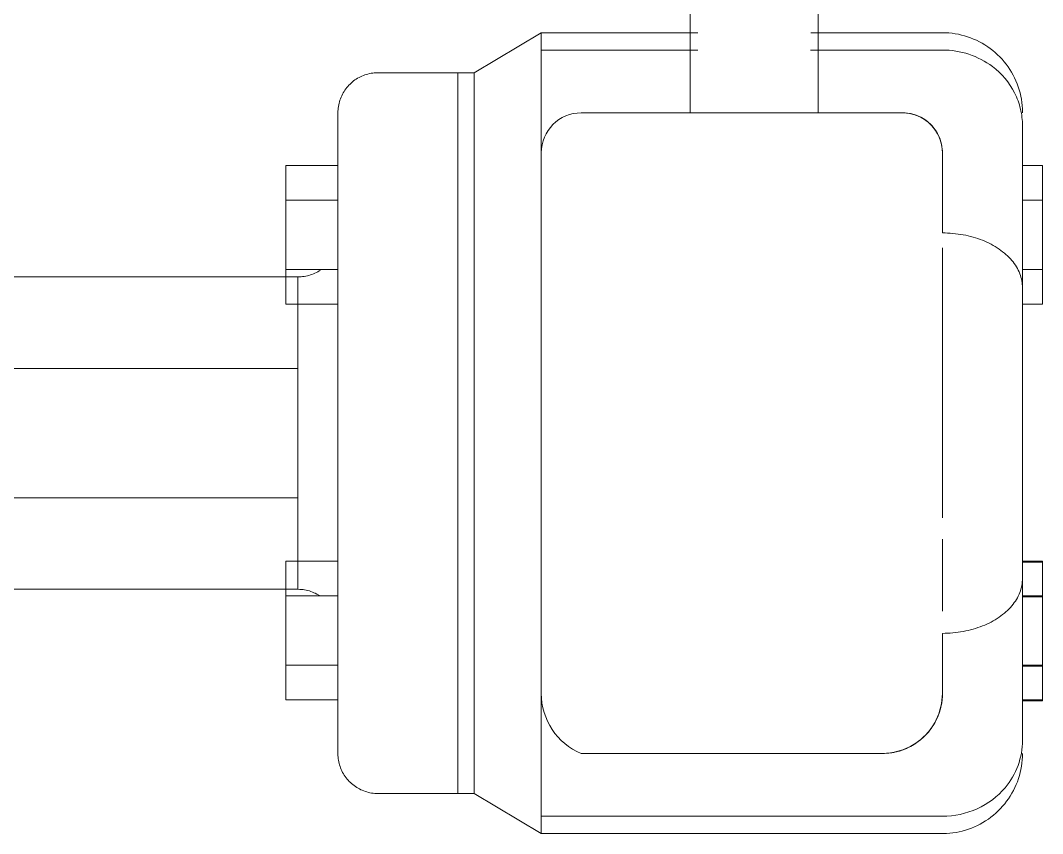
# Model space of a CAD drawing. Extents: x 0 to 160756, y 0 to 229247.
# Drawn here: x 54689.7 to 54817.3, y 73467.9 to 73569.5 of the extents above; entities that cross this region are included whole.
import ezdxf

# ---------------------------------------------------------------- set-up
doc = ezdxf.new("R2010")
doc.units = 0
doc.header["$LTSCALE"] = 10
doc.layers.add('XCM7P30CDA$0$M-PIPE--10', color=252, linetype='Continuous', lineweight=5)
doc.layers.add('XCM7P30CDA$0$細線-1', color=252, linetype='Continuous', lineweight=5)
doc.layers.add('XCM7P30CDA$0$U-CDA-PIPE', color=252, linetype='Continuous')

# ---------------------------------------------------------------- blocks, each defined once
blk = doc.blocks.new('XCM7P30CDA$0$Butterfly-Valve-150A-手輪 - 150A-V196-LB1 全區')
at = {"layer": 'XCM7P30CDA$0$M-PIPE--10'}
for p, q in [((24186.34, 166729.25), (24186.34, 166766.4)), ((24151.74, 166730.02), (24143.34, 166725.02)), ((24171.28, 166730.02), (24151.74, 166730.02)), ((24151.74, 166729.87), (24151.74, 166730.02)), ((24151.74, 166668.89), (24151.74, 166730.02)), ((24151.74, 166730.02), (24151.74, 166668.89)), ((24201.84, 166730.02), (24185.4, 166730.02)), ((24151.74, 166715.02), (24151.74, 166727.86)), ((24151.74, 166727.86), (24171.31, 166727.86)), ((24185.37, 166727.86), (24201.84, 166727.86)), ((24151.74, 166726.83), (24151.74, 166715.02)), ((24141.34, 166725.02), (24131.34, 166725.02)), ((24143.34, 166725.02), (24141.34, 166725.02)), ((24141.34, 166687.32), (24141.34, 166725.02)), ((24141.34, 166725.02), (24141.34, 166687.32)), ((24141.34, 166687.32), (24141.34, 166725.02)), ((24141.34, 166725.02), (24141.34, 166687.32)), ((24143.34, 166725.02), (24143.34, 166635.02)), ((24143.34, 166635.02), (24143.34, 166725.02)), ((24143.34, 166725.02), (24143.34, 166635.02)), ((24143.34, 166635.02), (24143.34, 166725.02)), ((24196.84, 166720.02), (24156.74, 166720.02)), ((24196.84, 166720.02), (24156.74, 166720.02)), ((24156.74, 166720.02), (24196.84, 166720.02)), ((24211.84, 166698.15), (24211.84, 166718.39)), ((24151.74, 166647.52), (24151.74, 166715.02)), ((24201.84, 166711.45), (24201.84, 166715.02)), ((24201.84, 166706.49), (24201.84, 166715.02)), ((24201.84, 166715.02), (24201.84, 166706.59)), ((24126.34, 166713.43), (24119.84, 166713.43)), ((24119.84, 166713.43), (24119.84, 166709.1)), ((24126.34, 166713.43), (24119.84, 166713.43)), ((24119.84, 166713.43), (24119.84, 166709.1)), ((24126.34, 166709.1), (24126.34, 166713.43)), ((24126.34, 166709.1), (24126.34, 166713.43)), ((24143.34, 166713.43), (24143.34, 166709.1)), ((24143.34, 166713.43), (24143.34, 166709.1)), ((24211.84, 166713.43), (24214.34, 166713.43)), ((24211.84, 166713.43), (24211.84, 166709.1)), ((24211.84, 166713.43), (24214.34, 166713.43)), ((24211.84, 166713.43), (24211.84, 166709.1)), ((24214.34, 166709.1), (24214.34, 166713.43)), ((24214.34, 166709.1), (24214.34, 166713.43)), ((24201.84, 166706.49), (24201.84, 166711.45)), ((24126.34, 166709.1), (24119.84, 166709.1)), ((24126.34, 166709.1), (24119.84, 166709.1)), ((24119.84, 166709.1), (24119.84, 166700.44)), ((24126.34, 166709.1), (24119.84, 166709.1)), ((24126.34, 166709.1), (24119.84, 166709.1)), ((24119.84, 166709.1), (24119.84, 166700.44)), ((24126.34, 166700.44), (24126.34, 166709.1)), ((24126.34, 166700.44), (24126.34, 166709.1)), ((24143.34, 166709.1), (24143.34, 166700.44)), ((24143.34, 166700.44), (24143.34, 166709.1)), ((24211.84, 166709.1), (24214.34, 166709.1)), ((24211.84, 166709.1), (24211.84, 166700.44)), ((24214.34, 166709.1), (24211.84, 166709.1)), ((24211.84, 166709.1), (24214.34, 166709.1)), ((24211.84, 166709.1), (24211.84, 166700.44)), ((24214.34, 166709.1), (24211.84, 166709.1)), ((24214.34, 166700.44), (24214.34, 166709.1)), ((24214.34, 166700.44), (24214.34, 166709.1)), ((24211.84, 166706.64), (24211.84, 166706.64)), ((24211.84, 166706.64), (24211.84, 166706.64)), ((24201.84, 166703.14), (24201.84, 166669.44)), ((24211.84, 166702.89), (24211.84, 166702.89)), ((24211.84, 166702.89), (24211.84, 166702.89)), ((24121.34, 166699.52), (24066.77, 166699.52)), ((24126.34, 166700.44), (24119.84, 166700.44)), ((24119.84, 166700.44), (24126.34, 166700.44)), ((24126.34, 166700.44), (24119.84, 166700.44)), ((24119.84, 166700.44), (24126.34, 166700.44)), ((24121.34, 166688.1), (24121.34, 166699.52)), ((24121.34, 166699.52), (24121.34, 166666.74)), ((24121.34, 166666.74), (24121.34, 166699.52)), ((24126.34, 166696.11), (24126.34, 166700.44)), ((24126.34, 166696.11), (24126.34, 166700.44)), ((24143.34, 166700.44), (24143.34, 166696.11)), ((24143.34, 166700.44), (24143.34, 166696.11)), ((24211.84, 166700.44), (24214.34, 166700.44)), ((24211.84, 166700.44), (24211.84, 166696.11)), ((24211.84, 166700.44), (24214.34, 166700.44)), ((24211.84, 166700.44), (24214.34, 166700.44)), ((24211.84, 166700.44), (24211.84, 166696.11)), ((24211.84, 166700.44), (24214.34, 166700.44)), ((24214.34, 166696.11), (24214.34, 166700.44)), ((24214.34, 166696.11), (24214.34, 166700.44)), ((24211.84, 166661.89), (24211.84, 166698.15)), ((24126.34, 166696.11), (24121.34, 166696.11)), ((24126.34, 166696.11), (24121.34, 166696.11)), ((24211.84, 166696.11), (24214.34, 166696.11)), ((24211.84, 166696.11), (24214.34, 166696.11)), ((24106.24, 166688.1), (24121.34, 166688.1)), ((24106.34, 166688.1), (24121.34, 166688.1)), ((24121.34, 166671.94), (24121.34, 166688.1)), ((24143.34, 166687.02), (24143.34, 166673.02)), ((24143.34, 166682.26), (24143.34, 166685.76)), ((24151.74, 166682.26), (24151.74, 166685.76)), ((24151.74, 166685.76), (24151.74, 166682.26)), ((24143.34, 166674.28), (24143.34, 166677.78)), ((24151.74, 166674.28), (24151.74, 166677.78)), ((24151.74, 166677.78), (24151.74, 166674.28)), ((24141.34, 166635.02), (24141.34, 166672.72)), ((24141.34, 166672.72), (24141.34, 166635.02)), ((24141.34, 166635.02), (24141.34, 166672.72)), ((24141.34, 166672.72), (24141.34, 166635.02)), ((24106.24, 166671.94), (24121.34, 166671.94)), ((24106.34, 166671.94), (24121.34, 166671.94)), ((24121.34, 166660.52), (24121.34, 166671.94)), ((24121.34, 166666.23), (24121.34, 166660.52)), ((24121.34, 166660.52), (24121.34, 166666.23)), ((24151.74, 166630.02), (24151.74, 166666.7)), ((24151.74, 166666.7), (24151.74, 166630.02)), ((24201.84, 166666.79), (24201.84, 166657.8)), ((24126.34, 166664.03), (24121.34, 166664.03)), ((24126.34, 166664.03), (24121.34, 166664.03)), ((24126.34, 166659.7), (24126.34, 166664.03)), ((24126.34, 166659.7), (24126.34, 166664.03)), ((24143.34, 166664.03), (24143.34, 166659.7)), ((24143.34, 166664.03), (24143.34, 166659.7)), ((24211.84, 166664.03), (24214.34, 166664.03)), ((24211.84, 166664.03), (24211.84, 166659.7)), ((24211.84, 166663.93), (24214.34, 166663.93)), ((24211.84, 166663.93), (24211.84, 166659.6)), ((24214.34, 166659.7), (24214.34, 166664.03)), ((24214.34, 166659.6), (24214.34, 166663.93)), ((24211.84, 166641.65), (24211.84, 166661.89)), ((24066.77, 166660.52), (24121.34, 166660.52)), ((24126.34, 166659.7), (24119.84, 166659.7)), ((24126.34, 166659.7), (24119.84, 166659.7)), ((24119.84, 166659.7), (24119.84, 166651.04)), ((24126.34, 166659.7), (24119.84, 166659.7)), ((24126.34, 166659.7), (24119.84, 166659.7)), ((24119.84, 166659.7), (24119.84, 166651.04)), ((24126.34, 166651.04), (24126.34, 166659.7)), ((24126.34, 166651.04), (24126.34, 166659.7)), ((24143.34, 166659.7), (24143.34, 166651.04)), ((24143.34, 166659.7), (24143.34, 166651.04)), ((24211.84, 166659.7), (24214.34, 166659.7)), ((24211.84, 166659.7), (24211.84, 166651.04)), ((24214.34, 166659.7), (24211.84, 166659.7)), ((24211.84, 166659.6), (24214.34, 166659.6)), ((24211.84, 166659.6), (24211.84, 166650.94)), ((24214.34, 166659.6), (24211.84, 166659.6)), ((24214.34, 166651.04), (24214.34, 166659.7)), ((24214.34, 166650.94), (24214.34, 166659.6)), ((24211.84, 166657.15), (24211.84, 166657.15)), ((24211.84, 166657.15), (24211.84, 166657.15)), ((24201.84, 166648.59), (24201.84, 166653.55)), ((24201.84, 166647.52), (24201.84, 166653.55)), ((24201.84, 166653.35), (24201.84, 166647.52)), ((24211.84, 166653.4), (24211.84, 166653.4)), ((24211.84, 166653.4), (24211.84, 166653.4)), ((24126.34, 166651.04), (24119.84, 166651.04)), ((24119.84, 166651.04), (24126.34, 166651.04)), ((24119.84, 166651.04), (24119.84, 166646.71)), ((24126.34, 166651.04), (24119.84, 166651.04)), ((24119.84, 166651.04), (24126.34, 166651.04)), ((24119.84, 166651.04), (24119.84, 166646.71)), ((24126.34, 166646.71), (24126.34, 166651.04)), ((24126.34, 166646.71), (24126.34, 166651.04)), ((24143.34, 166651.04), (24143.34, 166646.71)), ((24143.34, 166651.04), (24143.34, 166646.71)), ((24211.84, 166651.04), (24214.34, 166651.04)), ((24211.84, 166651.04), (24211.84, 166646.71)), ((24211.84, 166651.04), (24214.34, 166651.04)), ((24211.84, 166650.94), (24214.34, 166650.94)), ((24211.84, 166650.94), (24211.84, 166646.61)), ((24211.84, 166650.94), (24214.34, 166650.94)), ((24214.34, 166646.71), (24214.34, 166651.04)), ((24214.34, 166646.61), (24214.34, 166650.94)), ((24151.74, 166647.52), (24151.74, 166633.97)), ((24151.74, 166632.18), (24151.74, 166647.52)), ((24126.34, 166646.71), (24119.84, 166646.71)), ((24126.34, 166646.71), (24119.84, 166646.71)), ((24211.84, 166646.71), (24214.34, 166646.71)), ((24211.84, 166646.61), (24214.34, 166646.61)), ((24194.34, 166640.02), (24156.74, 166640.02)), ((24156.74, 166640.02), (24194.34, 166640.02)), ((24156.74, 166640.02), (24194.34, 166640.02)), ((24131.34, 166635.02), (24141.34, 166635.02)), ((24141.34, 166635.02), (24143.34, 166635.02)), ((24143.34, 166635.02), (24151.74, 166630.02)), ((24151.74, 166632.18), (24201.84, 166632.18)), ((24151.74, 166630.02), (24201.84, 166630.02))]:
    blk.add_line(p, q, dxfattribs=at)
at = {"layer": 'XCM7P30CDA$0$M-PIPE--10', "flags": 128}
for points in [[(24201.84, 166730.02), (24202.24, 166730.01), (24202.64, 166729.99), (24203.04, 166729.95), (24203.43, 166729.89), (24203.83, 166729.82), (24204.22, 166729.73), (24204.61, 166729.63), (24204.99, 166729.51), (24205.36, 166729.38), (24205.74, 166729.23), (24206.1, 166729.07), (24206.46, 166728.89), (24206.81, 166728.7), (24207.15, 166728.49), (24207.49, 166728.27), (24207.81, 166728.04), (24208.13, 166727.8), (24208.44, 166727.54), (24208.73, 166727.27), (24209.02, 166726.99), (24209.29, 166726.7), (24209.55, 166726.39), (24209.8, 166726.08), (24210.03, 166725.76), (24210.26, 166725.42), (24210.47, 166725.08), (24210.66, 166724.73), (24210.84, 166724.38), (24211.01, 166724.01), (24211.16, 166723.64), (24211.3, 166723.27), (24211.42, 166722.89), (24211.53, 166722.5), (24211.62, 166722.11), (24211.7, 166721.72), (24211.76, 166721.32), (24211.8, 166720.93), (24211.83, 166720.53), (24211.84, 166720.13), (24211.84, 166720.02)], [(24126.34, 166720.02), (24126.35, 166720.22), (24126.36, 166720.42), (24126.38, 166720.62), (24126.41, 166720.82), (24126.44, 166721.01), (24126.49, 166721.21), (24126.54, 166721.4), (24126.6, 166721.59), (24126.66, 166721.78), (24126.74, 166721.97), (24126.82, 166722.15), (24126.91, 166722.33), (24127, 166722.51), (24127.11, 166722.68), (24127.22, 166722.84), (24127.33, 166723.01), (24127.45, 166723.16), (24127.58, 166723.32), (24127.72, 166723.47), (24127.86, 166723.61), (24128, 166723.74), (24128.16, 166723.87), (24128.31, 166724), (24128.47, 166724.12), (24128.64, 166724.23), (24128.81, 166724.33), (24128.99, 166724.43), (24129.16, 166724.52), (24129.35, 166724.6), (24129.53, 166724.68), (24129.72, 166724.75), (24129.91, 166724.81), (24130.1, 166724.86), (24130.3, 166724.91), (24130.49, 166724.95), (24130.69, 166724.98), (24130.89, 166725), (24131.09, 166725.01), (24131.29, 166725.02), (24131.34, 166725.02)], [(24126.34, 166720.02), (24126.34, 166719.99), (24126.34, 166719.89), (24126.34, 166719.73), (24126.34, 166719.51), (24126.34, 166719.22), (24126.34, 166718.87), (24126.34, 166718.46), (24126.34, 166717.99), (24126.34, 166717.46), (24126.34, 166716.86), (24126.34, 166716.21), (24126.34, 166715.5), (24126.34, 166714.73), (24126.34, 166713.91), (24126.34, 166713.03), (24126.34, 166712.1), (24126.34, 166711.12), (24126.34, 166710.09), (24126.34, 166709.01)], [(24126.34, 166709.52), (24126.34, 166710.57), (24126.34, 166711.58), (24126.34, 166712.54), (24126.34, 166713.44), (24126.34, 166714.3), (24126.34, 166715.09), (24126.34, 166715.83), (24126.34, 166716.52), (24126.34, 166717.14), (24126.34, 166717.71), (24126.34, 166718.22), (24126.34, 166718.66), (24126.34, 166719.04), (24126.34, 166719.36), (24126.34, 166719.62), (24126.34, 166719.81), (24126.34, 166719.94), (24126.34, 166720.01), (24126.34, 166720.02)], [(24197.71, 166719.94), (24198.55, 166719.72), (24199.34, 166719.35), (24200.06, 166718.85), (24200.67, 166718.23), (24201.17, 166717.52), (24201.54, 166716.73), (24201.77, 166715.89)], [(24126.34, 166659.77), (24126.34, 166661.17), (24126.34, 166662.59), (24126.34, 166664.05), (24126.34, 166665.53), (24126.34, 166667.03), (24126.34, 166668.55), (24126.34, 166670.09), (24126.34, 166671.65), (24126.34, 166673.22), (24126.34, 166674.8), (24126.34, 166676.39), (24126.34, 166677.99), (24126.34, 166679.59), (24126.34, 166681.19), (24126.34, 166682.79), (24126.34, 166684.38), (24126.34, 166685.97), (24126.34, 166687.54), (24126.34, 166689.11), (24126.34, 166690.66), (24126.34, 166692.19), (24126.34, 166693.71), (24126.34, 166695.2), (24126.34, 166696.67), (24126.34, 166698.11), (24126.34, 166699.52), (24126.34, 166700.9)], [(24121.34, 166699.52), (24121.54, 166699.52), (24121.74, 166699.54), (24121.94, 166699.56), (24122.14, 166699.58), (24122.34, 166699.62), (24122.53, 166699.66), (24122.72, 166699.72), (24122.91, 166699.77), (24123.1, 166699.84), (24123.29, 166699.92), (24123.47, 166700), (24123.65, 166700.09), (24123.83, 166700.18), (24124, 166700.28), (24124.16, 166700.39)], [(24126.34, 166700.27), (24126.34, 166698.87), (24126.34, 166697.45), (24126.34, 166695.99), (24126.34, 166694.52), (24126.34, 166693.01), (24126.34, 166691.49), (24126.34, 166689.95), (24126.34, 166688.39), (24126.34, 166686.82), (24126.34, 166685.24), (24126.34, 166683.65), (24126.34, 166682.05), (24126.34, 166680.45), (24126.34, 166678.85), (24126.34, 166677.25), (24126.34, 166675.66), (24126.34, 166674.07), (24126.34, 166672.5), (24126.34, 166670.93), (24126.34, 166669.38), (24126.34, 166667.85), (24126.34, 166666.33), (24126.34, 166664.84), (24126.34, 166663.37), (24126.34, 166661.93), (24126.34, 166660.52), (24126.34, 166659.14)], [(24124.04, 166659.73), (24123.87, 166659.83), (24123.7, 166659.93), (24123.52, 166660.02), (24123.34, 166660.1), (24123.15, 166660.18), (24122.97, 166660.25), (24122.78, 166660.31), (24122.58, 166660.36), (24122.39, 166660.41), (24122.19, 166660.45), (24121.99, 166660.48), (24121.8, 166660.5), (24121.6, 166660.51), (24121.4, 166660.52)], [(24126.34, 166640.02), (24126.34, 166640.05), (24126.34, 166640.15), (24126.34, 166640.31), (24126.34, 166640.53), (24126.34, 166640.82), (24126.34, 166641.17), (24126.34, 166641.58), (24126.34, 166642.05), (24126.34, 166642.58), (24126.34, 166643.18), (24126.34, 166643.83), (24126.34, 166644.54), (24126.34, 166645.31), (24126.34, 166646.13), (24126.34, 166647.01), (24126.34, 166647.94), (24126.34, 166648.92), (24126.34, 166649.95), (24126.34, 166651.03)], [(24126.34, 166650.52), (24126.34, 166649.47), (24126.34, 166648.46), (24126.34, 166647.5), (24126.34, 166646.6), (24126.34, 166645.75), (24126.34, 166644.95), (24126.34, 166644.21), (24126.34, 166643.52), (24126.34, 166642.9), (24126.34, 166642.33), (24126.34, 166641.83), (24126.34, 166641.38), (24126.34, 166641), (24126.34, 166640.68), (24126.34, 166640.42), (24126.34, 166640.23), (24126.34, 166640.1), (24126.34, 166640.03), (24126.34, 166640.02)], [(24201.84, 166647.52), (24201.73, 166646.22), (24201.39, 166644.96), (24200.84, 166643.77), (24200.09, 166642.7), (24199.16, 166641.78), (24198.09, 166641.03), (24196.91, 166640.47), (24195.64, 166640.13)], [(24131.34, 166635.02), (24131.14, 166635.02), (24130.94, 166635.04), (24130.74, 166635.06), (24130.55, 166635.08), (24130.35, 166635.12), (24130.15, 166635.16), (24129.96, 166635.22), (24129.77, 166635.27), (24129.58, 166635.34), (24129.39, 166635.42), (24129.21, 166635.5), (24129.03, 166635.59), (24128.86, 166635.68), (24128.69, 166635.78), (24128.52, 166635.89), (24128.36, 166636.01), (24128.2, 166636.13), (24128.04, 166636.26), (24127.9, 166636.4), (24127.75, 166636.54), (24127.62, 166636.68), (24127.49, 166636.83), (24127.36, 166636.99), (24127.25, 166637.15), (24127.13, 166637.32), (24127.03, 166637.49), (24126.93, 166637.66), (24126.84, 166637.84), (24126.76, 166638.02), (24126.68, 166638.21), (24126.61, 166638.4), (24126.55, 166638.59), (24126.5, 166638.78), (24126.45, 166638.97), (24126.41, 166639.17), (24126.38, 166639.37), (24126.36, 166639.57), (24126.35, 166639.77), (24126.34, 166639.97), (24126.34, 166640.02)], [(24211.84, 166640.02), (24211.83, 166639.62), (24211.81, 166639.22), (24211.77, 166638.82), (24211.71, 166638.43), (24211.64, 166638.03), (24211.56, 166637.64), (24211.45, 166637.26), (24211.33, 166636.88), (24211.2, 166636.5), (24211.05, 166636.13), (24210.89, 166635.76), (24210.71, 166635.4), (24210.52, 166635.05), (24210.31, 166634.71), (24210.1, 166634.37), (24209.86, 166634.05), (24209.62, 166633.73), (24209.36, 166633.43), (24209.09, 166633.13), (24208.81, 166632.85), (24208.52, 166632.57), (24208.21, 166632.31), (24207.9, 166632.06), (24207.58, 166631.83), (24207.24, 166631.61), (24206.9, 166631.4), (24206.56, 166631.2), (24206.2, 166631.02), (24205.84, 166630.85), (24205.47, 166630.7), (24205.09, 166630.56), (24204.71, 166630.44), (24204.32, 166630.33), (24203.93, 166630.24), (24203.54, 166630.17), (24203.15, 166630.11), (24202.75, 166630.06), (24202.35, 166630.03), (24201.95, 166630.02), (24201.84, 166630.02)]]:
    blk.add_lwpolyline(points, dxfattribs=at)
at = {"layer": 'XCM7P30CDA$0$M-PIPE--10'}
for centre, radius, start, end in [((24196.84, 166715.02), 5, 0, 75), ((24194.34, 166647.52), 7.5, 270, 0)]:
    blk.add_arc(centre, radius, start, end, dxfattribs=at)
for points, knots in [([(24211.84, 166718.39), (24211.84, 166719.1), (24211.67, 166720.51), (24210.68, 166723.21), (24208.53, 166725.76), (24205.21, 166727.5), (24202.96, 166727.86), (24201.84, 166727.86)], [0, 0, 0, 0, 0.142857, 0.285714, 0.571429, 0.785714, 1, 1, 1, 1]), ([(24201.84, 166715.02), (24201.84, 166715.7), (24201.64, 166716.68), (24201.12, 166717.64), (24200.82, 166718.06), (24200.65, 166718.26), (24200.48, 166718.46), (24200.25, 166718.68), (24199.98, 166718.92), (24199.69, 166719.14), (24199.44, 166719.3), (24199.18, 166719.44), (24198.83, 166719.62), (24198.45, 166719.76), (24198.22, 166719.83), (24198.14, 166719.85)], [0, 0, 0, 0, 0.2857143, 0.4285714, 0.4642857, 0.5, 0.5357143, 0.5714286, 0.625, 0.6785714, 0.7053571, 0.7321429, 0.7857143, 0.8392857, 0.8660714, 0.8660714, 0.8660714, 0.8660714]), ([(24211.84, 166698.15), (24211.84, 166698.76), (24211.67, 166699.65), (24211.11, 166700.79), (24210.72, 166701.33), (24210.5, 166701.59)], [0, 0, 0, 0, 0.1666667, 0.25, 0.3333333, 0.3333333, 0.3333333, 0.3333333]), ([(24211.84, 166661.89), (24211.84, 166661.3), (24211.67, 166660.39), (24211.11, 166659.25), (24210.72, 166658.72), (24210.5, 166658.46)], [0, 0, 0, 0, 0.1666667, 0.25, 0.3333333, 0.3333333, 0.3333333, 0.3333333]), ([(24194.34, 166640.02), (24194.7, 166640.03), (24195.23, 166640.07), (24195.89, 166640.18), (24196.36, 166640.29), (24196.82, 166640.43), (24197.26, 166640.61), (24197.61, 166640.77), (24197.88, 166640.91), (24198.07, 166641.01), (24198.26, 166641.12), (24198.5, 166641.28), (24198.79, 166641.48), (24199.12, 166641.74), (24199.43, 166642.01), (24199.72, 166642.29), (24200.08, 166642.68), (24200.64, 166643.4), (24201.27, 166644.51), (24201.73, 166645.97), (24201.84, 166646.99), (24201.84, 166647.52)], [0, 0, 0, 0, 0.071429, 0.107143, 0.142857, 0.178571, 0.214286, 0.25, 0.267857, 0.285714, 0.303571, 0.321429, 0.357143, 0.392857, 0.428571, 0.464286, 0.5, 0.571429, 0.714286, 0.857143, 1, 1, 1, 1]), ([(24201.84, 166632.18), (24203.34, 166632.18), (24206.33, 166632.83), (24209.63, 166635.32), (24211.46, 166638.47), (24211.84, 166640.59), (24211.84, 166641.65)], [0, 0, 0, 0, 0.285714, 0.571429, 0.785714, 1, 1, 1, 1])]:
    blk.add_open_spline(points, degree=3, knots=knots, dxfattribs=at)
at = {"layer": 'XCM7P30CDA$0$細線-1'}
for p, q in [((24170.34, 166731.53), (24170.34, 166720.02)), ((24186.34, 166720.02), (24186.34, 166729.2)), ((24200.06, 166718.85), (24200.67, 166718.23)), ((24201.84, 166705.02), (24201.84, 166706.44)), ((24201.84, 166705.02), (24201.84, 166706.44)), ((24119.84, 166700.44), (24119.84, 166696.11)), ((24121.29, 166696.11), (24119.84, 166696.11)), ((24084.49, 166688.1), (24106.19, 166688.1)), ((24141.34, 166672.77), (24141.34, 166687.27)), ((24141.34, 166672.77), (24141.34, 166687.27)), ((24084.49, 166671.94), (24106.19, 166671.94)), ((24121.29, 166664.03), (24119.84, 166664.03)), ((24119.84, 166664.03), (24119.84, 166659.7)), ((24201.84, 166653.6), (24201.84, 166655.02)), ((24201.84, 166653.6), (24201.84, 166655.02))]:
    blk.add_line(p, q, dxfattribs=at)
at = {"layer": 'XCM7P30CDA$0$細線-1', "flags": 128}
for points in [[(24201.84, 166730.02), (24202.24, 166730.01), (24202.64, 166729.99), (24203.04, 166729.95), (24203.43, 166729.89), (24203.83, 166729.82), (24204.22, 166729.73), (24204.61, 166729.63), (24204.99, 166729.51), (24205.36, 166729.38), (24205.74, 166729.23), (24206.1, 166729.07), (24206.46, 166728.89), (24206.81, 166728.7), (24207.15, 166728.49), (24207.49, 166728.27), (24207.81, 166728.04), (24208.13, 166727.8), (24208.44, 166727.54), (24208.73, 166727.27), (24209.02, 166726.99), (24209.29, 166726.7), (24209.55, 166726.39), (24209.8, 166726.08), (24210.03, 166725.76), (24210.26, 166725.42), (24210.47, 166725.08), (24210.66, 166724.73), (24210.84, 166724.38), (24211.01, 166724.01), (24211.16, 166723.64), (24211.3, 166723.27), (24211.42, 166722.89), (24211.53, 166722.5), (24211.62, 166722.11), (24211.7, 166721.72), (24211.76, 166721.32), (24211.8, 166720.93), (24211.83, 166720.53), (24211.84, 166720.13), (24211.84, 166720.02)], [(24126.34, 166720.02), (24126.35, 166720.22), (24126.36, 166720.42), (24126.38, 166720.62), (24126.41, 166720.82), (24126.44, 166721.01), (24126.49, 166721.21), (24126.54, 166721.4), (24126.6, 166721.59), (24126.66, 166721.78), (24126.74, 166721.97), (24126.82, 166722.15), (24126.91, 166722.33), (24127, 166722.51), (24127.11, 166722.68), (24127.22, 166722.84), (24127.33, 166723.01), (24127.45, 166723.16), (24127.58, 166723.32), (24127.72, 166723.47), (24127.86, 166723.61), (24128, 166723.74), (24128.16, 166723.87), (24128.31, 166724), (24128.47, 166724.12), (24128.64, 166724.23), (24128.81, 166724.33), (24128.99, 166724.43), (24129.16, 166724.52), (24129.35, 166724.6), (24129.53, 166724.68), (24129.72, 166724.75), (24129.91, 166724.81), (24130.1, 166724.86), (24130.3, 166724.91), (24130.49, 166724.95), (24130.69, 166724.98), (24130.89, 166725), (24131.09, 166725.01), (24131.29, 166725.02)], [(24126.34, 166720.02), (24126.34, 166719.99), (24126.34, 166719.89), (24126.34, 166719.73), (24126.34, 166719.51), (24126.34, 166719.22), (24126.34, 166718.87), (24126.34, 166718.46), (24126.34, 166717.99), (24126.34, 166717.46), (24126.34, 166716.86)], [(24126.34, 166716.89), (24126.34, 166717.14), (24126.34, 166717.71), (24126.34, 166718.22), (24126.34, 166718.66), (24126.34, 166719.04), (24126.34, 166719.36), (24126.34, 166719.62), (24126.34, 166719.81), (24126.34, 166719.94), (24126.34, 166720.01), (24126.34, 166720.02)], [(24121.34, 166699.52), (24121.54, 166699.52), (24121.74, 166699.54), (24121.94, 166699.56), (24122.14, 166699.58), (24122.34, 166699.62), (24122.53, 166699.66), (24122.72, 166699.72), (24122.91, 166699.77), (24123.1, 166699.84), (24123.29, 166699.92), (24123.47, 166700), (24123.65, 166700.09), (24123.83, 166700.18), (24124, 166700.28), (24124.16, 166700.39)], [(24124.04, 166659.73), (24123.87, 166659.83), (24123.7, 166659.93), (24123.52, 166660.02), (24123.34, 166660.1), (24123.15, 166660.18), (24122.97, 166660.25), (24122.78, 166660.31), (24122.58, 166660.36), (24122.39, 166660.41), (24122.19, 166660.45), (24121.99, 166660.48), (24121.8, 166660.5), (24121.6, 166660.51), (24121.4, 166660.52)], [(24126.34, 166643.52), (24126.34, 166642.9), (24126.34, 166642.33), (24126.34, 166641.83), (24126.34, 166641.38), (24126.34, 166641), (24126.34, 166640.68), (24126.34, 166640.42), (24126.34, 166640.23), (24126.34, 166640.1), (24126.34, 166640.03), (24126.34, 166640.02)], [(24126.34, 166640.02), (24126.34, 166640.05), (24126.34, 166640.15), (24126.34, 166640.31), (24126.34, 166640.53), (24126.34, 166640.82), (24126.34, 166641.17), (24126.34, 166641.58), (24126.34, 166642.05), (24126.34, 166642.58), (24126.34, 166643.18), (24126.34, 166643.49)], [(24131.34, 166635.02), (24131.14, 166635.02), (24130.94, 166635.04), (24130.74, 166635.06), (24130.55, 166635.08), (24130.35, 166635.12), (24130.15, 166635.16), (24129.96, 166635.22), (24129.77, 166635.27), (24129.58, 166635.34), (24129.39, 166635.42), (24129.21, 166635.5), (24129.03, 166635.59), (24128.86, 166635.68), (24128.69, 166635.78), (24128.52, 166635.89), (24128.36, 166636.01), (24128.2, 166636.13), (24128.04, 166636.26), (24127.9, 166636.4), (24127.75, 166636.54), (24127.62, 166636.68), (24127.49, 166636.83), (24127.36, 166636.99), (24127.25, 166637.15), (24127.13, 166637.32), (24127.03, 166637.49), (24126.93, 166637.66), (24126.84, 166637.84), (24126.76, 166638.02), (24126.68, 166638.21), (24126.61, 166638.4), (24126.55, 166638.59), (24126.5, 166638.78), (24126.45, 166638.97), (24126.41, 166639.17), (24126.38, 166639.37), (24126.36, 166639.57), (24126.35, 166639.77), (24126.34, 166639.97), (24126.34, 166640.02)], [(24211.84, 166640.02), (24211.83, 166639.62), (24211.81, 166639.22), (24211.77, 166638.82), (24211.71, 166638.43), (24211.64, 166638.03), (24211.56, 166637.64), (24211.45, 166637.26), (24211.33, 166636.88), (24211.2, 166636.5), (24211.05, 166636.13), (24210.89, 166635.76), (24210.71, 166635.4), (24210.52, 166635.05), (24210.31, 166634.71), (24210.1, 166634.37), (24209.86, 166634.05), (24209.62, 166633.73), (24209.36, 166633.43), (24209.09, 166633.13), (24208.81, 166632.85), (24208.52, 166632.57), (24208.21, 166632.31), (24207.9, 166632.06), (24207.58, 166631.83), (24207.24, 166631.61), (24206.9, 166631.4), (24206.56, 166631.2), (24206.2, 166631.02), (24205.84, 166630.85), (24205.47, 166630.7), (24205.09, 166630.56), (24204.71, 166630.44), (24204.32, 166630.33), (24203.93, 166630.24), (24203.54, 166630.17), (24203.15, 166630.11), (24202.75, 166630.06), (24202.35, 166630.03), (24201.95, 166630.02), (24201.84, 166630.02)]]:
    blk.add_lwpolyline(points, dxfattribs=at)
at = {"layer": 'XCM7P30CDA$0$細線-1'}
for centre, radius, start, end in [((24156.74, 166715.02), 5, 90, 180), ((24196.84, 166715.02), 5, 75, 90), ((24159.87, 166647.52), 8.13, 180, 247.3801)]:
    blk.add_arc(centre, radius, start, end, dxfattribs=at)
for points in [[(24210.5, 166701.59), (24210.28, 166701.84), (24209.8, 166702.34), (24208.93, 166703.02), (24207.95, 166703.62), (24206.49, 166704.28), (24204.46, 166704.86), (24202.71, 166705.02), (24201.84, 166705.02)], [(24210.5, 166658.46), (24210.28, 166658.2), (24209.8, 166657.7), (24208.93, 166657.02), (24207.95, 166656.42), (24206.49, 166655.76), (24204.46, 166655.18), (24202.71, 166655.02), (24201.84, 166655.02)]]:
    blk.add_open_spline(points, degree=3, knots=[0.3333333, 0.3333333, 0.3333333, 0.3333333, 0.4166667, 0.5, 0.5833333, 0.6666667, 0.8333333, 1, 1, 1, 1], dxfattribs=at)
blk = doc.blocks.new('XCM7P30CDA$0$Butterfly-Valve-150A-手輪 - 150A-V198-LB1 全區')
at = {"layer": 'XCM7P30CDA$0$M-PIPE--10'}
for p, q in [((24170.34, 166770.52), (24170.34, 166720.02)), ((24186.34, 166720.02), (24186.34, 166770.52)), ((24151.74, 166730.02), (24143.34, 166725.02)), ((24171.28, 166730.02), (24151.74, 166730.02)), ((24151.74, 166727.86), (24151.74, 166730.02)), ((24151.74, 166668.89), (24151.74, 166730.02)), ((24151.74, 166730.02), (24151.74, 166668.89)), ((24201.84, 166730.02), (24185.4, 166730.02)), ((24151.74, 166715.02), (24151.74, 166727.86)), ((24151.74, 166727.86), (24171.31, 166727.86)), ((24185.37, 166727.86), (24201.84, 166727.86)), ((24151.74, 166726.83), (24151.74, 166715.02)), ((24141.34, 166725.02), (24131.34, 166725.02)), ((24143.34, 166725.02), (24141.34, 166725.02)), ((24141.34, 166635.02), (24141.34, 166725.02)), ((24141.34, 166725.02), (24141.34, 166687.32)), ((24141.34, 166635.02), (24141.34, 166725.02)), ((24141.34, 166725.02), (24141.34, 166687.32)), ((24143.34, 166725.02), (24143.34, 166635.02)), ((24143.34, 166635.02), (24143.34, 166725.02)), ((24143.34, 166725.02), (24143.34, 166635.02)), ((24143.34, 166635.02), (24143.34, 166725.02)), ((24196.84, 166720.02), (24156.74, 166720.02)), ((24196.84, 166720.02), (24156.74, 166720.02)), ((24156.74, 166720.02), (24196.84, 166720.02)), ((24211.84, 166698.15), (24211.84, 166718.39)), ((24151.74, 166647.52), (24151.74, 166715.02)), ((24201.84, 166711.45), (24201.84, 166715.02)), ((24201.84, 166705.02), (24201.84, 166715.02)), ((24201.84, 166715.02), (24201.84, 166706.59)), ((24126.34, 166713.43), (24119.84, 166713.43)), ((24119.84, 166713.43), (24119.84, 166709.1)), ((24126.34, 166713.43), (24119.84, 166713.43)), ((24119.84, 166713.43), (24119.84, 166709.1)), ((24126.34, 166709.1), (24126.34, 166713.43)), ((24126.34, 166709.1), (24126.34, 166713.43)), ((24143.34, 166713.43), (24143.34, 166709.1)), ((24143.34, 166713.43), (24143.34, 166709.1)), ((24211.84, 166713.43), (24214.34, 166713.43)), ((24211.84, 166713.43), (24211.84, 166709.1)), ((24211.84, 166713.43), (24214.34, 166713.43)), ((24211.84, 166713.43), (24211.84, 166709.1)), ((24214.34, 166709.1), (24214.34, 166713.43)), ((24214.34, 166709.1), (24214.34, 166713.43)), ((24201.84, 166705.02), (24201.84, 166711.45)), ((24126.34, 166709.1), (24119.84, 166709.1)), ((24126.34, 166709.1), (24119.84, 166709.1)), ((24119.84, 166709.1), (24119.84, 166700.44)), ((24126.34, 166709.1), (24119.84, 166709.1)), ((24126.34, 166709.1), (24119.84, 166709.1)), ((24119.84, 166709.1), (24119.84, 166700.44)), ((24126.34, 166700.44), (24126.34, 166709.1)), ((24126.34, 166700.44), (24126.34, 166709.1)), ((24143.34, 166709.1), (24143.34, 166700.44)), ((24143.34, 166700.44), (24143.34, 166709.1)), ((24211.84, 166709.1), (24214.34, 166709.1)), ((24211.84, 166709.1), (24211.84, 166700.44)), ((24214.34, 166709.1), (24211.84, 166709.1)), ((24211.84, 166709.1), (24214.34, 166709.1)), ((24211.84, 166709.1), (24211.84, 166700.44)), ((24214.34, 166709.1), (24211.84, 166709.1)), ((24214.34, 166700.44), (24214.34, 166709.1)), ((24214.34, 166700.44), (24214.34, 166709.1)), ((24211.84, 166706.64), (24211.84, 166706.64)), ((24211.84, 166704.77), (24211.84, 166704.77)), ((24211.84, 166704.77), (24211.84, 166704.77)), ((24201.84, 166703.14), (24201.84, 166669.44)), ((24211.84, 166702.89), (24211.84, 166702.89)), ((24121.34, 166699.52), (24066.77, 166699.52)), ((24126.34, 166700.44), (24119.84, 166700.44)), ((24119.84, 166700.44), (24126.34, 166700.44)), ((24126.34, 166700.44), (24119.84, 166700.44)), ((24119.84, 166700.44), (24126.34, 166700.44)), ((24119.84, 166700.44), (24119.84, 166696.11)), ((24121.34, 166688.1), (24121.34, 166699.52)), ((24121.34, 166699.52), (24121.34, 166666.74)), ((24121.34, 166666.74), (24121.34, 166699.52)), ((24126.34, 166696.11), (24126.34, 166700.44)), ((24126.34, 166696.11), (24126.34, 166700.44)), ((24143.34, 166700.44), (24143.34, 166696.11)), ((24143.34, 166700.44), (24143.34, 166696.11)), ((24211.84, 166700.44), (24214.34, 166700.44)), ((24211.84, 166700.44), (24211.84, 166696.11)), ((24211.84, 166700.44), (24214.34, 166700.44)), ((24211.84, 166700.44), (24214.34, 166700.44)), ((24211.84, 166700.44), (24211.84, 166696.11)), ((24211.84, 166700.44), (24214.34, 166700.44)), ((24214.34, 166696.11), (24214.34, 166700.44)), ((24214.34, 166696.11), (24214.34, 166700.44)), ((24211.84, 166661.89), (24211.84, 166698.15)), ((24126.34, 166696.11), (24119.84, 166696.11)), ((24126.34, 166696.11), (24121.34, 166696.11)), ((24211.84, 166696.11), (24214.34, 166696.11)), ((24211.84, 166696.11), (24214.34, 166696.11)), ((24068.28, 166688.1), (24121.34, 166688.1)), ((24106.34, 166688.1), (24121.34, 166688.1)), ((24121.34, 166671.94), (24121.34, 166688.1)), ((24143.34, 166687.02), (24143.34, 166673.02)), ((24143.34, 166682.26), (24143.34, 166685.76)), ((24151.74, 166682.26), (24151.74, 166685.76)), ((24151.74, 166685.76), (24151.74, 166682.26)), ((24143.34, 166674.28), (24143.34, 166677.78)), ((24151.74, 166674.28), (24151.74, 166677.78)), ((24151.74, 166677.78), (24151.74, 166674.28)), ((24141.34, 166672.72), (24141.34, 166635.02)), ((24141.34, 166672.72), (24141.34, 166635.02)), ((24068.28, 166671.94), (24121.34, 166671.94)), ((24106.34, 166671.94), (24121.34, 166671.94)), ((24121.34, 166660.52), (24121.34, 166671.94)), ((24121.34, 166666.23), (24121.34, 166660.52)), ((24121.34, 166660.52), (24121.34, 166666.23)), ((24151.74, 166630.02), (24151.74, 166666.7)), ((24151.74, 166666.7), (24151.74, 166630.02)), ((24201.84, 166666.79), (24201.84, 166657.8)), ((24126.34, 166664.03), (24119.84, 166664.03)), ((24119.84, 166664.03), (24119.84, 166659.7)), ((24126.34, 166664.03), (24121.34, 166664.03)), ((24126.34, 166659.7), (24126.34, 166664.03)), ((24126.34, 166659.7), (24126.34, 166664.03)), ((24143.34, 166664.03), (24143.34, 166659.7)), ((24143.34, 166664.03), (24143.34, 166659.7)), ((24211.84, 166664.03), (24214.34, 166664.03)), ((24211.84, 166664.03), (24211.84, 166659.7)), ((24211.84, 166663.93), (24214.34, 166663.93)), ((24211.84, 166663.93), (24211.84, 166659.6)), ((24214.34, 166659.7), (24214.34, 166664.03)), ((24214.34, 166659.6), (24214.34, 166663.93)), ((24211.84, 166641.65), (24211.84, 166661.89)), ((24066.77, 166660.52), (24121.34, 166660.52)), ((24126.34, 166659.7), (24119.84, 166659.7)), ((24126.34, 166659.7), (24119.84, 166659.7)), ((24119.84, 166659.7), (24119.84, 166651.04)), ((24126.34, 166659.7), (24119.84, 166659.7)), ((24126.34, 166659.7), (24119.84, 166659.7)), ((24119.84, 166659.7), (24119.84, 166651.04)), ((24126.34, 166651.04), (24126.34, 166659.7)), ((24126.34, 166651.04), (24126.34, 166659.7)), ((24143.34, 166659.7), (24143.34, 166651.04)), ((24143.34, 166659.7), (24143.34, 166651.04)), ((24211.84, 166659.7), (24214.34, 166659.7)), ((24211.84, 166659.7), (24211.84, 166651.04)), ((24214.34, 166659.7), (24211.84, 166659.7)), ((24211.84, 166659.6), (24214.34, 166659.6)), ((24211.84, 166659.6), (24211.84, 166650.94)), ((24214.34, 166659.6), (24211.84, 166659.6)), ((24214.34, 166651.04), (24214.34, 166659.7)), ((24214.34, 166650.94), (24214.34, 166659.6)), ((24211.84, 166657.15), (24211.84, 166657.15)), ((24201.84, 166648.59), (24201.84, 166655.02)), ((24201.84, 166647.52), (24201.84, 166655.02)), ((24211.84, 166655.27), (24211.84, 166655.27)), ((24211.84, 166655.27), (24211.84, 166655.27)), ((24201.84, 166653.35), (24201.84, 166647.52)), ((24211.84, 166653.4), (24211.84, 166653.4)), ((24126.34, 166651.04), (24119.84, 166651.04)), ((24119.84, 166651.04), (24126.34, 166651.04)), ((24119.84, 166651.04), (24119.84, 166646.71)), ((24126.34, 166651.04), (24119.84, 166651.04)), ((24119.84, 166651.04), (24126.34, 166651.04)), ((24119.84, 166651.04), (24119.84, 166646.71)), ((24126.34, 166646.71), (24126.34, 166651.04)), ((24126.34, 166646.71), (24126.34, 166651.04)), ((24143.34, 166651.04), (24143.34, 166646.71)), ((24143.34, 166651.04), (24143.34, 166646.71)), ((24211.84, 166651.04), (24214.34, 166651.04)), ((24211.84, 166651.04), (24211.84, 166646.71)), ((24211.84, 166651.04), (24214.34, 166651.04)), ((24211.84, 166650.94), (24214.34, 166650.94)), ((24211.84, 166650.94), (24211.84, 166646.61)), ((24211.84, 166650.94), (24214.34, 166650.94)), ((24214.34, 166646.71), (24214.34, 166651.04)), ((24214.34, 166646.61), (24214.34, 166650.94)), ((24201.84, 166647.52), (24201.84, 166648.59)), ((24151.74, 166647.52), (24151.74, 166633.97)), ((24151.74, 166632.18), (24151.74, 166647.52)), ((24126.34, 166646.71), (24119.84, 166646.71)), ((24126.34, 166646.71), (24119.84, 166646.71)), ((24211.84, 166646.71), (24214.34, 166646.71)), ((24211.84, 166646.61), (24214.34, 166646.61)), ((24194.34, 166640.02), (24156.74, 166640.02)), ((24156.74, 166640.02), (24194.34, 166640.02)), ((24156.74, 166640.02), (24194.34, 166640.02)), ((24131.34, 166635.02), (24141.34, 166635.02)), ((24141.34, 166635.02), (24143.34, 166635.02)), ((24143.34, 166635.02), (24151.74, 166630.02)), ((24151.74, 166630.12), (24151.74, 166632.18)), ((24151.74, 166632.18), (24201.84, 166632.18)), ((24151.74, 166630.02), (24201.84, 166630.02))]:
    blk.add_line(p, q, dxfattribs=at)
at = {"layer": 'XCM7P30CDA$0$M-PIPE--10', "flags": 128}
for points in [[(24201.84, 166730.02), (24202.24, 166730.01), (24202.64, 166729.99), (24203.04, 166729.95), (24203.43, 166729.89), (24203.83, 166729.82), (24204.22, 166729.73), (24204.61, 166729.63), (24204.99, 166729.51), (24205.36, 166729.38), (24205.74, 166729.23), (24206.1, 166729.07), (24206.46, 166728.89), (24206.81, 166728.7), (24207.15, 166728.49), (24207.49, 166728.27), (24207.81, 166728.04), (24208.13, 166727.8), (24208.44, 166727.54), (24208.73, 166727.27), (24209.02, 166726.99), (24209.29, 166726.7), (24209.55, 166726.39), (24209.8, 166726.08), (24210.03, 166725.76), (24210.26, 166725.42), (24210.47, 166725.08), (24210.66, 166724.73), (24210.84, 166724.38), (24211.01, 166724.01), (24211.16, 166723.64), (24211.3, 166723.27), (24211.42, 166722.89), (24211.53, 166722.5), (24211.62, 166722.11), (24211.7, 166721.72), (24211.76, 166721.32), (24211.8, 166720.93), (24211.83, 166720.53), (24211.84, 166720.13), (24211.84, 166720.02)], [(24126.34, 166720.02), (24126.35, 166720.22), (24126.36, 166720.42), (24126.38, 166720.62), (24126.41, 166720.82), (24126.44, 166721.01), (24126.49, 166721.21), (24126.54, 166721.4), (24126.6, 166721.59), (24126.66, 166721.78), (24126.74, 166721.97), (24126.82, 166722.15), (24126.91, 166722.33), (24127, 166722.51), (24127.11, 166722.68), (24127.22, 166722.84), (24127.33, 166723.01), (24127.45, 166723.16), (24127.58, 166723.32), (24127.72, 166723.47), (24127.86, 166723.61), (24128, 166723.74), (24128.16, 166723.87), (24128.31, 166724), (24128.47, 166724.12), (24128.64, 166724.23), (24128.81, 166724.33), (24128.99, 166724.43), (24129.16, 166724.52), (24129.35, 166724.6), (24129.53, 166724.68), (24129.72, 166724.75), (24129.91, 166724.81), (24130.1, 166724.86), (24130.3, 166724.91), (24130.49, 166724.95), (24130.69, 166724.98), (24130.89, 166725), (24131.09, 166725.01), (24131.29, 166725.02), (24131.34, 166725.02)], [(24126.34, 166720.02), (24126.34, 166719.99), (24126.34, 166719.89), (24126.34, 166719.73), (24126.34, 166719.51), (24126.34, 166719.22), (24126.34, 166718.87), (24126.34, 166718.46), (24126.34, 166717.99), (24126.34, 166717.46), (24126.34, 166716.86), (24126.34, 166716.21), (24126.34, 166715.5), (24126.34, 166714.73), (24126.34, 166713.91), (24126.34, 166713.03), (24126.34, 166712.1), (24126.34, 166711.12), (24126.34, 166710.09), (24126.34, 166709.01), (24126.34, 166707.89), (24126.34, 166706.72), (24126.34, 166705.51), (24126.34, 166704.25), (24126.34, 166702.96), (24126.34, 166701.63), (24126.34, 166700.27), (24126.34, 166698.87), (24126.34, 166697.45), (24126.34, 166695.99), (24126.34, 166694.52), (24126.34, 166693.01), (24126.34, 166691.49), (24126.34, 166689.95), (24126.34, 166688.39), (24126.34, 166686.82), (24126.34, 166685.24), (24126.34, 166683.65), (24126.34, 166682.05), (24126.34, 166680.45), (24126.34, 166678.85), (24126.34, 166677.25), (24126.34, 166675.66), (24126.34, 166674.07), (24126.34, 166672.5), (24126.34, 166670.93), (24126.34, 166669.38), (24126.34, 166667.85), (24126.34, 166666.33), (24126.34, 166664.84), (24126.34, 166663.37), (24126.34, 166661.93), (24126.34, 166660.52), (24126.34, 166659.14), (24126.34, 166657.79), (24126.34, 166656.48), (24126.34, 166655.21), (24126.34, 166653.97), (24126.34, 166652.78), (24126.34, 166651.63), (24126.34, 166650.52), (24126.34, 166649.47), (24126.34, 166648.46), (24126.34, 166647.5), (24126.34, 166646.6), (24126.34, 166645.75), (24126.34, 166644.95), (24126.34, 166644.21), (24126.34, 166643.52), (24126.34, 166642.9), (24126.34, 166642.33), (24126.34, 166641.83), (24126.34, 166641.38), (24126.34, 166641), (24126.34, 166640.68), (24126.34, 166640.42), (24126.34, 166640.23), (24126.34, 166640.1), (24126.34, 166640.03), (24126.34, 166640.02)], [(24126.34, 166709.52), (24126.34, 166710.57), (24126.34, 166711.58), (24126.34, 166712.54), (24126.34, 166713.44), (24126.34, 166714.3), (24126.34, 166715.09), (24126.34, 166715.83), (24126.34, 166716.52), (24126.34, 166717.14), (24126.34, 166717.71), (24126.34, 166718.22), (24126.34, 166718.66), (24126.34, 166719.04), (24126.34, 166719.36), (24126.34, 166719.62), (24126.34, 166719.81), (24126.34, 166719.94), (24126.34, 166720.01), (24126.34, 166720.02)], [(24197.71, 166719.94), (24198.55, 166719.72), (24199.34, 166719.35), (24200.06, 166718.85), (24200.67, 166718.23), (24201.17, 166717.52), (24201.54, 166716.73), (24201.77, 166715.89)], [(24126.34, 166659.77), (24126.34, 166661.17), (24126.34, 166662.59), (24126.34, 166664.05), (24126.34, 166665.53), (24126.34, 166667.03), (24126.34, 166668.55), (24126.34, 166670.09), (24126.34, 166671.65), (24126.34, 166673.22), (24126.34, 166674.8), (24126.34, 166676.39), (24126.34, 166677.99), (24126.34, 166679.59), (24126.34, 166681.19), (24126.34, 166682.79), (24126.34, 166684.38), (24126.34, 166685.97), (24126.34, 166687.54), (24126.34, 166689.11), (24126.34, 166690.66), (24126.34, 166692.19), (24126.34, 166693.71), (24126.34, 166695.2), (24126.34, 166696.67), (24126.34, 166698.11), (24126.34, 166699.52), (24126.34, 166700.9)], [(24121.34, 166699.52), (24121.54, 166699.52), (24121.74, 166699.54), (24121.94, 166699.56), (24122.14, 166699.58), (24122.34, 166699.62), (24122.53, 166699.66), (24122.72, 166699.72), (24122.91, 166699.77), (24123.1, 166699.84), (24123.29, 166699.92), (24123.47, 166700), (24123.65, 166700.09), (24123.83, 166700.18), (24124, 166700.28), (24124.16, 166700.39)], [(24124.04, 166659.73), (24123.87, 166659.83), (24123.7, 166659.93), (24123.52, 166660.02), (24123.34, 166660.1), (24123.15, 166660.18), (24122.97, 166660.25), (24122.78, 166660.31), (24122.58, 166660.36), (24122.39, 166660.41), (24122.19, 166660.45), (24121.99, 166660.48), (24121.8, 166660.5), (24121.6, 166660.51), (24121.4, 166660.52), (24121.34, 166660.52)], [(24126.34, 166640.02), (24126.34, 166640.05), (24126.34, 166640.15), (24126.34, 166640.31), (24126.34, 166640.53), (24126.34, 166640.82), (24126.34, 166641.17), (24126.34, 166641.58), (24126.34, 166642.05), (24126.34, 166642.58), (24126.34, 166643.18), (24126.34, 166643.83), (24126.34, 166644.54), (24126.34, 166645.31), (24126.34, 166646.13), (24126.34, 166647.01), (24126.34, 166647.94), (24126.34, 166648.92), (24126.34, 166649.95), (24126.34, 166651.03)], [(24201.84, 166647.52), (24201.73, 166646.22), (24201.39, 166644.96), (24200.84, 166643.77), (24200.09, 166642.7), (24199.16, 166641.78), (24198.09, 166641.03), (24196.91, 166640.47), (24195.64, 166640.13)], [(24131.34, 166635.02), (24131.14, 166635.02), (24130.94, 166635.04), (24130.74, 166635.06), (24130.55, 166635.08), (24130.35, 166635.12), (24130.15, 166635.16), (24129.96, 166635.22), (24129.77, 166635.27), (24129.58, 166635.34), (24129.39, 166635.42), (24129.21, 166635.5), (24129.03, 166635.59), (24128.86, 166635.68), (24128.69, 166635.78), (24128.52, 166635.89), (24128.36, 166636.01), (24128.2, 166636.13), (24128.04, 166636.26), (24127.9, 166636.4), (24127.75, 166636.54), (24127.62, 166636.68), (24127.49, 166636.83), (24127.36, 166636.99), (24127.25, 166637.15), (24127.13, 166637.32), (24127.03, 166637.49), (24126.93, 166637.66), (24126.84, 166637.84), (24126.76, 166638.02), (24126.68, 166638.21), (24126.61, 166638.4), (24126.55, 166638.59), (24126.5, 166638.78), (24126.45, 166638.97), (24126.41, 166639.17), (24126.38, 166639.37), (24126.36, 166639.57), (24126.35, 166639.77), (24126.34, 166639.97), (24126.34, 166640.02)], [(24211.84, 166640.02), (24211.83, 166639.62), (24211.81, 166639.22), (24211.77, 166638.82), (24211.71, 166638.43), (24211.64, 166638.03), (24211.56, 166637.64), (24211.45, 166637.26), (24211.33, 166636.88), (24211.2, 166636.5), (24211.05, 166636.13), (24210.89, 166635.76), (24210.71, 166635.4), (24210.52, 166635.05), (24210.31, 166634.71), (24210.1, 166634.37), (24209.86, 166634.05), (24209.62, 166633.73), (24209.36, 166633.43), (24209.09, 166633.13), (24208.81, 166632.85), (24208.52, 166632.57), (24208.21, 166632.31), (24207.9, 166632.06), (24207.58, 166631.83), (24207.24, 166631.61), (24206.9, 166631.4), (24206.56, 166631.2), (24206.2, 166631.02), (24205.84, 166630.85), (24205.47, 166630.7), (24205.09, 166630.56), (24204.71, 166630.44), (24204.32, 166630.33), (24203.93, 166630.24), (24203.54, 166630.17), (24203.15, 166630.11), (24202.75, 166630.06), (24202.35, 166630.03), (24201.95, 166630.02), (24201.84, 166630.02)]]:
    blk.add_lwpolyline(points, dxfattribs=at)
at = {"layer": 'XCM7P30CDA$0$M-PIPE--10'}
for centre, radius, start, end in [((24156.74, 166715.02), 5, 90, 180), ((24196.84, 166715.02), 5, 0, 90), ((24159.87, 166647.52), 8.13, 180, 247.3801), ((24194.34, 166647.52), 7.5, 270, 0)]:
    blk.add_arc(centre, radius, start, end, dxfattribs=at)
for points, knots in [([(24211.84, 166718.39), (24211.84, 166719.1), (24211.67, 166720.51), (24210.68, 166723.21), (24208.53, 166725.76), (24205.21, 166727.5), (24202.96, 166727.86), (24201.84, 166727.86)], [0, 0, 0, 0, 0.142857, 0.285714, 0.571429, 0.785714, 1, 1, 1, 1]), ([(24201.84, 166715.02), (24201.84, 166715.7), (24201.64, 166716.68), (24201.12, 166717.64), (24200.82, 166718.06), (24200.65, 166718.26), (24200.48, 166718.46), (24200.25, 166718.68), (24199.98, 166718.92), (24199.69, 166719.14), (24199.44, 166719.3), (24199.18, 166719.44), (24198.83, 166719.62), (24198.45, 166719.76), (24198.22, 166719.83), (24198.14, 166719.85)], [0, 0, 0, 0, 0.2857143, 0.4285714, 0.4642857, 0.5, 0.5357143, 0.5714286, 0.625, 0.6785714, 0.7053571, 0.7321429, 0.7857143, 0.8392857, 0.8660714, 0.8660714, 0.8660714, 0.8660714]), ([(24211.84, 166698.15), (24211.84, 166698.76), (24211.67, 166699.65), (24211.11, 166700.79), (24210.53, 166701.6), (24209.8, 166702.34), (24208.93, 166703.02), (24207.95, 166703.62), (24206.49, 166704.28), (24204.46, 166704.86), (24202.71, 166705.02), (24201.84, 166705.02)], [0, 0, 0, 0, 0.166667, 0.25, 0.333333, 0.416667, 0.5, 0.583333, 0.666667, 0.833333, 1, 1, 1, 1]), ([(24211.84, 166661.89), (24211.84, 166661.3), (24211.67, 166660.39), (24211.11, 166659.25), (24210.53, 166658.45), (24209.8, 166657.7), (24208.93, 166657.02), (24207.95, 166656.42), (24206.49, 166655.76), (24204.46, 166655.18), (24202.71, 166655.02), (24201.84, 166655.02)], [0, 0, 0, 0, 0.166667, 0.25, 0.333333, 0.416667, 0.5, 0.583333, 0.666667, 0.833333, 1, 1, 1, 1]), ([(24194.34, 166640.02), (24194.7, 166640.03), (24195.23, 166640.07), (24195.89, 166640.18), (24196.36, 166640.29), (24196.82, 166640.43), (24197.26, 166640.61), (24197.61, 166640.77), (24197.88, 166640.91), (24198.07, 166641.01), (24198.26, 166641.12), (24198.5, 166641.28), (24198.79, 166641.48), (24199.12, 166641.74), (24199.43, 166642.01), (24199.72, 166642.29), (24200.08, 166642.68), (24200.64, 166643.4), (24201.27, 166644.51), (24201.73, 166645.97), (24201.84, 166646.99), (24201.84, 166647.52)], [0, 0, 0, 0, 0.071429, 0.107143, 0.142857, 0.178571, 0.214286, 0.25, 0.267857, 0.285714, 0.303571, 0.321429, 0.357143, 0.392857, 0.428571, 0.464286, 0.5, 0.571429, 0.714286, 0.857143, 1, 1, 1, 1]), ([(24201.84, 166632.18), (24203.34, 166632.18), (24206.33, 166632.83), (24209.63, 166635.32), (24211.46, 166638.47), (24211.84, 166640.59), (24211.84, 166641.65)], [0, 0, 0, 0, 0.285714, 0.571429, 0.785714, 1, 1, 1, 1])]:
    blk.add_open_spline(points, degree=3, knots=knots, dxfattribs=at)
at = {"layer": 'XCM7P30CDA$0$細線-1'}
blk.add_line((24200.06, 166718.85), (24200.67, 166718.23), dxfattribs=at)
at = {"layer": 'XCM7P30CDA$0$細線-1', "flags": 128}
for points in [[(24201.84, 166730.02), (24202.24, 166730.01), (24202.64, 166729.99), (24203.04, 166729.95), (24203.43, 166729.89), (24203.83, 166729.82), (24204.22, 166729.73), (24204.61, 166729.63), (24204.99, 166729.51), (24205.36, 166729.38), (24205.74, 166729.23), (24206.1, 166729.07), (24206.46, 166728.89), (24206.81, 166728.7), (24207.15, 166728.49), (24207.49, 166728.27), (24207.81, 166728.04), (24208.13, 166727.8), (24208.44, 166727.54), (24208.73, 166727.27), (24209.02, 166726.99), (24209.29, 166726.7), (24209.55, 166726.39), (24209.8, 166726.08), (24210.03, 166725.76), (24210.26, 166725.42), (24210.47, 166725.08), (24210.66, 166724.73), (24210.84, 166724.38), (24211.01, 166724.01), (24211.16, 166723.64), (24211.3, 166723.27), (24211.42, 166722.89), (24211.53, 166722.5), (24211.62, 166722.11), (24211.7, 166721.72), (24211.76, 166721.32), (24211.8, 166720.93), (24211.83, 166720.53), (24211.84, 166720.13), (24211.84, 166720.02)], [(24126.34, 166720.02), (24126.35, 166720.22), (24126.36, 166720.42), (24126.38, 166720.62), (24126.41, 166720.82), (24126.44, 166721.01), (24126.49, 166721.21), (24126.54, 166721.4), (24126.6, 166721.59), (24126.66, 166721.78), (24126.74, 166721.97), (24126.82, 166722.15), (24126.91, 166722.33), (24127, 166722.51), (24127.11, 166722.68), (24127.22, 166722.84), (24127.33, 166723.01), (24127.45, 166723.16), (24127.58, 166723.32), (24127.72, 166723.47), (24127.86, 166723.61), (24128, 166723.74), (24128.16, 166723.87), (24128.31, 166724), (24128.47, 166724.12), (24128.64, 166724.23), (24128.81, 166724.33), (24128.99, 166724.43), (24129.16, 166724.52), (24129.35, 166724.6), (24129.53, 166724.68), (24129.72, 166724.75), (24129.91, 166724.81), (24130.1, 166724.86), (24130.3, 166724.91), (24130.49, 166724.95), (24130.69, 166724.98), (24130.89, 166725), (24131.09, 166725.01), (24131.29, 166725.02)], [(24126.34, 166720.02), (24126.34, 166719.99), (24126.34, 166719.89), (24126.34, 166719.73), (24126.34, 166719.51), (24126.34, 166719.22), (24126.34, 166718.87), (24126.34, 166718.46), (24126.34, 166717.99), (24126.34, 166717.46), (24126.34, 166716.86)], [(24126.34, 166716.89), (24126.34, 166717.14), (24126.34, 166717.71), (24126.34, 166718.22), (24126.34, 166718.66), (24126.34, 166719.04), (24126.34, 166719.36), (24126.34, 166719.62), (24126.34, 166719.81), (24126.34, 166719.94), (24126.34, 166720.01), (24126.34, 166720.02)], [(24121.34, 166699.52), (24121.54, 166699.52), (24121.74, 166699.54), (24121.94, 166699.56), (24122.14, 166699.58), (24122.34, 166699.62), (24122.53, 166699.66), (24122.72, 166699.72), (24122.91, 166699.77), (24123.1, 166699.84), (24123.29, 166699.92), (24123.47, 166700), (24123.65, 166700.09), (24123.83, 166700.18), (24124, 166700.28), (24124.16, 166700.39)], [(24124.04, 166659.73), (24123.87, 166659.83), (24123.7, 166659.93), (24123.52, 166660.02), (24123.34, 166660.1), (24123.15, 166660.18), (24122.97, 166660.25), (24122.78, 166660.31), (24122.58, 166660.36), (24122.39, 166660.41), (24122.19, 166660.45), (24121.99, 166660.48), (24121.8, 166660.5), (24121.6, 166660.51), (24121.4, 166660.52)], [(24126.34, 166643.52), (24126.34, 166642.9), (24126.34, 166642.33), (24126.34, 166641.83), (24126.34, 166641.38), (24126.34, 166641), (24126.34, 166640.68), (24126.34, 166640.42), (24126.34, 166640.23), (24126.34, 166640.1), (24126.34, 166640.03), (24126.34, 166640.02)], [(24126.34, 166640.02), (24126.34, 166640.05), (24126.34, 166640.15), (24126.34, 166640.31), (24126.34, 166640.53), (24126.34, 166640.82), (24126.34, 166641.17), (24126.34, 166641.58), (24126.34, 166642.05), (24126.34, 166642.58), (24126.34, 166643.18), (24126.34, 166643.49)], [(24131.34, 166635.02), (24131.14, 166635.02), (24130.94, 166635.04), (24130.74, 166635.06), (24130.55, 166635.08), (24130.35, 166635.12), (24130.15, 166635.16), (24129.96, 166635.22), (24129.77, 166635.27), (24129.58, 166635.34), (24129.39, 166635.42), (24129.21, 166635.5), (24129.03, 166635.59), (24128.86, 166635.68), (24128.69, 166635.78), (24128.52, 166635.89), (24128.36, 166636.01), (24128.2, 166636.13), (24128.04, 166636.26), (24127.9, 166636.4), (24127.75, 166636.54), (24127.62, 166636.68), (24127.49, 166636.83), (24127.36, 166636.99), (24127.25, 166637.15), (24127.13, 166637.32), (24127.03, 166637.49), (24126.93, 166637.66), (24126.84, 166637.84), (24126.76, 166638.02), (24126.68, 166638.21), (24126.61, 166638.4), (24126.55, 166638.59), (24126.5, 166638.78), (24126.45, 166638.97), (24126.41, 166639.17), (24126.38, 166639.37), (24126.36, 166639.57), (24126.35, 166639.77), (24126.34, 166639.97), (24126.34, 166640.02)], [(24211.84, 166640.02), (24211.83, 166639.62), (24211.81, 166639.22), (24211.77, 166638.82), (24211.71, 166638.43), (24211.64, 166638.03), (24211.56, 166637.64), (24211.45, 166637.26), (24211.33, 166636.88), (24211.2, 166636.5), (24211.05, 166636.13), (24210.89, 166635.76), (24210.71, 166635.4), (24210.52, 166635.05), (24210.31, 166634.71), (24210.1, 166634.37), (24209.86, 166634.05), (24209.62, 166633.73), (24209.36, 166633.43), (24209.09, 166633.13), (24208.81, 166632.85), (24208.52, 166632.57), (24208.21, 166632.31), (24207.9, 166632.06), (24207.58, 166631.83), (24207.24, 166631.61), (24206.9, 166631.4), (24206.56, 166631.2), (24206.2, 166631.02), (24205.84, 166630.85), (24205.47, 166630.7), (24205.09, 166630.56), (24204.71, 166630.44), (24204.32, 166630.33), (24203.93, 166630.24), (24203.54, 166630.17), (24203.15, 166630.11), (24202.75, 166630.06), (24202.35, 166630.03), (24201.95, 166630.02), (24201.84, 166630.02)]]:
    blk.add_lwpolyline(points, dxfattribs=at)
blk = doc.blocks.new('XCM7P30CDA')
at = {"layer": 'XCM7P30CDA$0$U-CDA-PIPE'}
for name in ['XCM7P30CDA$0$Butterfly-Valve-150A-手輪 - 150A-V196-LB1 全區', 'XCM7P30CDA$0$Butterfly-Valve-150A-手輪 - 150A-V198-LB1 全區']:
    blk.add_blockref(name, (30602.96, -93162.1), dxfattribs=at)

msp = doc.modelspace()

# ---------------------------------------------------------------- block references
msp.add_blockref('XCM7P30CDA', (0, 0))

doc.saveas('drawing.dxf')
